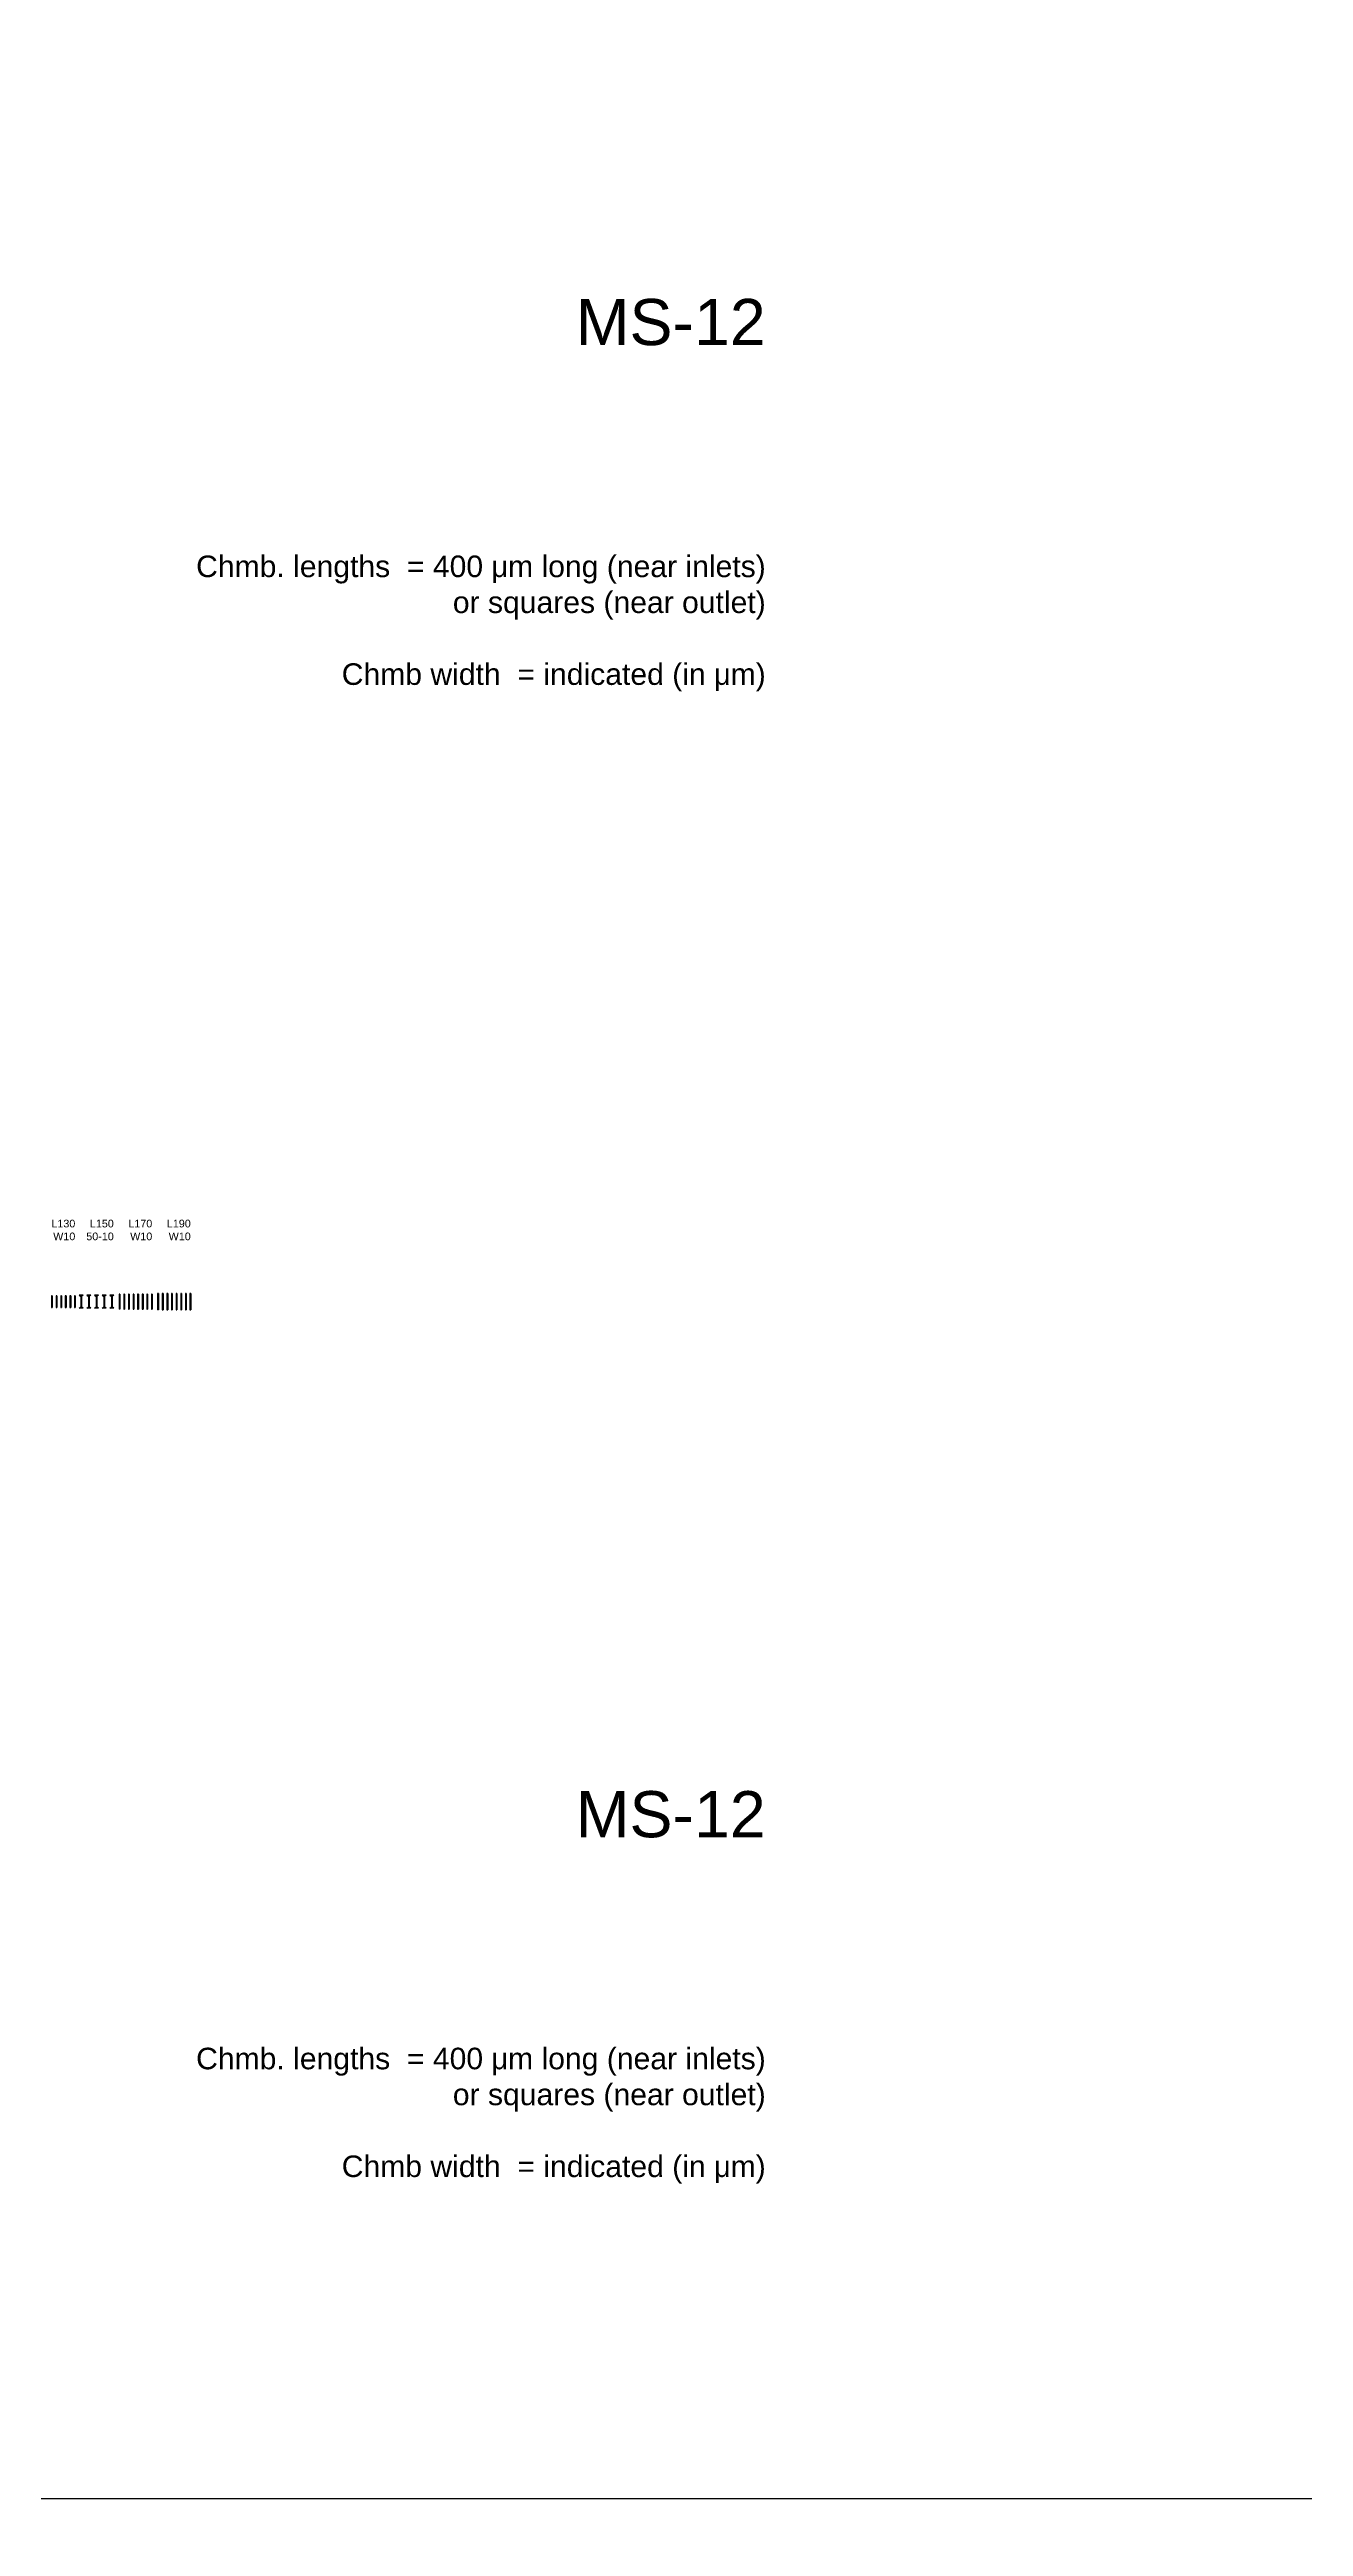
# Model space of a CAD drawing. Header units: millimetres. Extents: x 1000 to 444771, y -11148 to 590229.
# Drawn here: x 230069 to 246360, y 510637 to 542818 of the extents above; entities that cross this region are included whole.
import ezdxf

# ---------------------------------------------------------------- set-up
doc = ezdxf.new("R2010")
doc.units = ezdxf.units.MM
doc.layers.add('CLEAR', color=140, linetype='Continuous')
doc.styles.get("Standard").update_dxf_attribs({"font": 'arial.ttf'})

msp = doc.modelspace()

# ---------------------------------------------------------------- linework, layer by layer
msp.add_line((151500, 511000), (278500, 511000))
msp.add_circle((215000, 511000), 50000)
at = {"layer": 'CLEAR'}
for p, q in [((230094, 526626), (230094, 526474)), ((230104, 526626), (230094, 526626)), ((230104, 526626), (230104, 526474)), ((230154, 526626), (230154, 526474)), ((230164, 526626), (230154, 526626)), ((230164, 526626), (230164, 526474)), ((230214, 526626), (230214, 526474)), ((230224, 526626), (230214, 526626)), ((230224, 526626), (230224, 526474)), ((230274, 526626), (230274, 526474)), ((230284, 526626), (230274, 526626)), ((230284, 526626), (230284, 526474)), ((230334, 526626), (230334, 526474)), ((230344, 526626), (230334, 526626)), ((230344, 526626), (230344, 526474)), ((230394, 526626), (230394, 526474)), ((230404, 526626), (230394, 526626)), ((230404, 526626), (230404, 526474)), ((230454, 526636), (230474, 526616)), ((230504, 526636), (230454, 526636)), ((230474, 526616), (230474, 526484)), ((230504, 526636), (230484, 526616)), ((230484, 526616), (230484, 526484)), ((230554, 526636), (230574, 526616)), ((230604, 526636), (230554, 526636)), ((230574, 526616), (230574, 526484)), ((230604, 526636), (230584, 526616)), ((230584, 526616), (230584, 526484)), ((230654, 526636), (230674, 526616)), ((230704, 526636), (230654, 526636)), ((230674, 526616), (230674, 526484)), ((230704, 526636), (230684, 526616)), ((230684, 526616), (230684, 526484)), ((230754, 526636), (230774, 526616)), ((230804, 526636), (230754, 526636)), ((230774, 526616), (230774, 526484)), ((230804, 526636), (230784, 526616)), ((230784, 526616), (230784, 526484)), ((230854, 526636), (230874, 526616)), ((230904, 526636), (230854, 526636)), ((230874, 526616), (230874, 526484)), ((230904, 526636), (230884, 526616)), ((230884, 526616), (230884, 526484)), ((230974, 526646), (230974, 526454)), ((230984, 526646), (230974, 526646)), ((230984, 526646), (230984, 526454)), ((231034, 526646), (231034, 526454)), ((231044, 526646), (231034, 526646)), ((231044, 526646), (231044, 526454)), ((231094, 526646), (231094, 526454)), ((231104, 526646), (231094, 526646)), ((231104, 526646), (231104, 526454)), ((231154, 526646), (231154, 526454)), ((231164, 526646), (231154, 526646)), ((231164, 526646), (231164, 526454)), ((231214, 526646), (231214, 526454)), ((231224, 526646), (231214, 526646)), ((231224, 526646), (231224, 526454)), ((231274, 526646), (231274, 526454)), ((231284, 526646), (231274, 526646)), ((231284, 526646), (231284, 526454)), ((231334, 526646), (231334, 526454)), ((231344, 526646), (231334, 526646)), ((231344, 526646), (231344, 526454)), ((231394, 526646), (231394, 526454)), ((231404, 526646), (231394, 526646)), ((231404, 526646), (231404, 526454)), ((231474, 526656), (231474, 526444)), ((231484, 526656), (231474, 526656)), ((231484, 526656), (231484, 526444)), ((231544, 526656), (231534, 526656)), ((231534, 526656), (231534, 526444)), ((231544, 526656), (231544, 526444)), ((231604, 526656), (231594, 526656)), ((231594, 526656), (231594, 526444)), ((231604, 526656), (231604, 526444)), ((231664, 526656), (231654, 526656)), ((231654, 526656), (231654, 526444)), ((231664, 526656), (231664, 526444)), ((231724, 526656), (231714, 526656)), ((231714, 526656), (231714, 526444)), ((231724, 526656), (231724, 526444)), ((231784, 526656), (231774, 526656)), ((231774, 526656), (231774, 526444)), ((231784, 526656), (231784, 526444)), ((231844, 526656), (231834, 526656)), ((231834, 526656), (231834, 526444)), ((231844, 526656), (231844, 526444)), ((231904, 526656), (231894, 526656)), ((231894, 526656), (231904, 526656)), ((231894, 526656), (231894, 526444)), ((231904, 526656), (231904, 526444)), ((230094, 526474), (230104, 526474)), ((230154, 526474), (230164, 526474)), ((230214, 526474), (230224, 526474)), ((230274, 526474), (230284, 526474)), ((230334, 526474), (230344, 526474)), ((230394, 526474), (230404, 526474)), ((230454, 526464), (230474, 526484)), ((230504, 526464), (230454, 526464)), ((230504, 526464), (230484, 526484)), ((230554, 526464), (230574, 526484)), ((230604, 526464), (230554, 526464)), ((230604, 526464), (230584, 526484)), ((230654, 526464), (230674, 526484)), ((230704, 526464), (230654, 526464)), ((230704, 526464), (230684, 526484)), ((230754, 526464), (230774, 526484)), ((230804, 526464), (230754, 526464)), ((230804, 526464), (230784, 526484)), ((230854, 526464), (230874, 526484)), ((230904, 526464), (230854, 526464)), ((230904, 526464), (230884, 526484)), ((230984, 526454), (230974, 526454)), ((231034, 526454), (231044, 526454)), ((231094, 526454), (231104, 526454)), ((231154, 526454), (231164, 526454)), ((231214, 526454), (231224, 526454)), ((231274, 526454), (231284, 526454)), ((231334, 526454), (231344, 526454)), ((231394, 526454), (231404, 526454)), ((231484, 526444), (231474, 526444)), ((231534, 526444), (231544, 526444)), ((231594, 526444), (231604, 526444)), ((231654, 526444), (231664, 526444)), ((231714, 526444), (231724, 526444)), ((231774, 526444), (231784, 526444)), ((231834, 526444), (231844, 526444)), ((231894, 526444), (231904, 526444))]:
    msp.add_line(p, q, dxfattribs=at)

# ---------------------------------------------------------------- texts
at = {"layer": 'CLEAR', "attachment_point": 3}
for s, width, gutter_width, heights, insert, char_height in [('{\\H2.1429x;MS-12\\H0.83333x;\\P}\\P\\P\\P\\P\\PChmb. lengths  =^I400 {\\fSymbol|b0|i0|c2|p18;m}m long (near inlets)\\P^I^I^Ior squares (near outlet)\\P\\PChmb width  =^Iindicated (in {\\fSymbol|b0|i0|c2|p18;m}m)', 11473.28, 5106, [6422], (239374, 539578), 280), ('L130\\PW10', 318.89, 12.5, [282], (230404, 527615), 100), ('L150\\P50-10', 402.55, 12.5, [301], (230904, 527615), 100), ('L170\\PW10', 346.98, 12.5, [305], (231404, 527615), 100), ('L190\\PW10', 339.38, 12.5, [319], (231904, 527615), 100), ('{\\H2.1429x;MS-12\\H0.83333x;\\P}\\P\\P\\P\\P\\PChmb. lengths  =^I400 {\\fSymbol|b0|i0|c2|p18;m}m long (near inlets)\\P^I^I^Ior squares (near outlet)\\P\\PChmb width  =^Iindicated (in {\\fSymbol|b0|i0|c2|p18;m}m)', 11473.28, 5106, [6422], (239374, 520191), 280)]:
    msp.add_mtext_dynamic_manual_height_columns(s, width=width, gutter_width=gutter_width, heights=heights, dxfattribs=dict(at, insert=insert, char_height=char_height))

doc.saveas('drawing.dxf')
